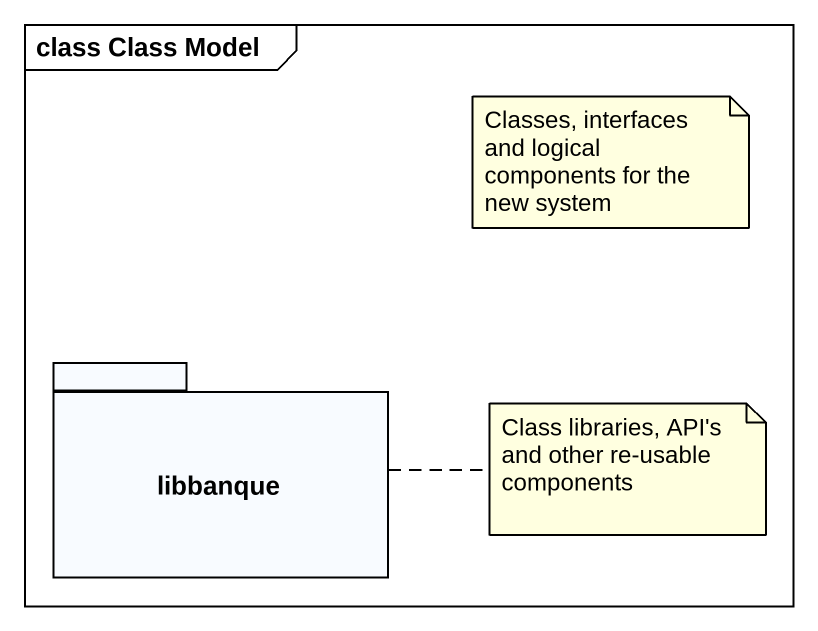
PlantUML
@startuml
mainframe class Class Model
package libbanque {
}
note as N1
  Classes, interfaces and logical components for the new system
end note
note right of libbanque : Class libraries, API's and other re-usable components
@enduml
